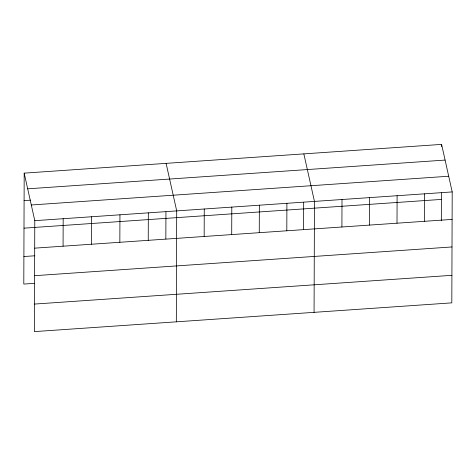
<?xml version="1.0" encoding="UTF-8"?>
<svg xmlns="http://www.w3.org/2000/svg" width="476" height="476" viewBox="0 0 476 476"><rect width="100%" height="100%" fill="white"/><g stroke="black" fill="none" stroke-linecap="round" stroke-linejoin="round"><path stroke-width="0.71" d="M24.187 173.139L34.79 220.668L34.403 331.605L451.813 302.861L452.2 191.923L441.597 144.395L24.187 173.139L23.8 284.077L34.718 283.321M63.076 246.199L63.177 218.716M91.463 244.242L91.559 216.758M119.845 242.29L119.94 214.807M148.232 240.332L148.328 212.849M165.844 238.958L165.94 211.862M176.322 321.835L176.709 210.898L166.106 163.363M204.162 236.483L204.258 209M231.711 234.585L231.806 207.102M259.259 232.687L259.355 205.204M286.808 230.789L286.903 203.306M303.587 229.474L303.682 202.377M314.065 312.351L314.457 201.413L303.849 153.879M341.911 226.998L342.006 199.515M369.459 225.1L369.555 197.617M397.008 223.202L397.103 195.719M424.556 221.304L424.651 193.821M441.329 220.697L441.425 192.893M441.591 146.62L441.597 144.395M27.685 188.823L445.096 160.079M24.092 200.622L30.642 200.17M31.291 204.983L448.701 176.239M34.79 220.668L452.2 191.923M23.996 228.159L441.407 199.414M34.694 248.151L452.105 219.406M23.895 256.534L34.813 255.785M34.599 275.693L452.01 246.949M34.498 304.069L451.908 275.324"/></g></svg>
